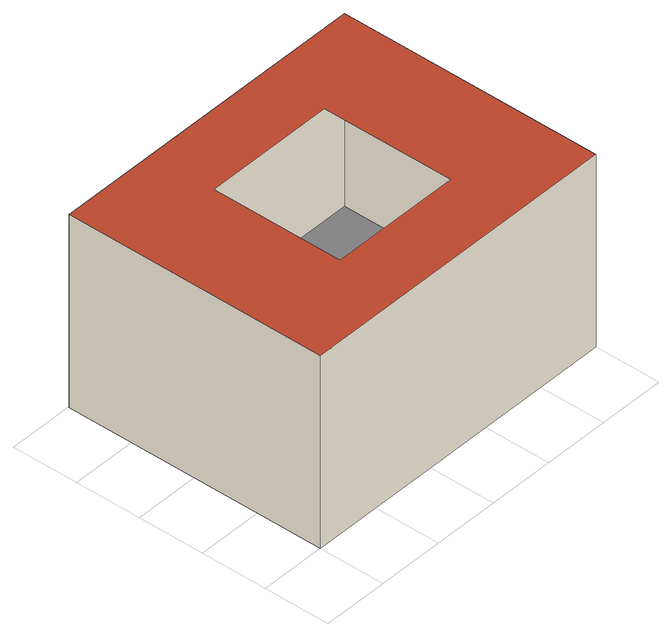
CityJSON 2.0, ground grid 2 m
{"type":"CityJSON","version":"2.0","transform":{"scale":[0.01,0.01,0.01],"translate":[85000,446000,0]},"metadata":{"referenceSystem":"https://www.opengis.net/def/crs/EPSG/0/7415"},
"CityObjects":{
"building1":{"type":"Building","attributes":{"measuredHeight":6,"roofType":"flat","function":"atrium"},"geometry":[{"type":"MultiSurface","lod":"2.2","boundaries":[[[0,1,2,3]],[[4,5,6,7],[8,9,10,11]],[[0,3,5,4]],[[3,2,6,5]],[[2,1,7,6]],[[1,0,4,7]]],"semantics":{"surfaces":[{"type":"GroundSurface"},{"type":"RoofSurface","slope":0},{"type":"WallSurface"}],"values":[0,1,2,2,2,2]}}]}
},
"vertices":[
[0,0,0],[0,800,0],[1000,800,0],[1000,0,0],[0,0,600],[1000,0,600],[1000,800,600],[0,800,600],[300,200,600],[300,600,600],[700,600,600],[700,200,600]
]}
